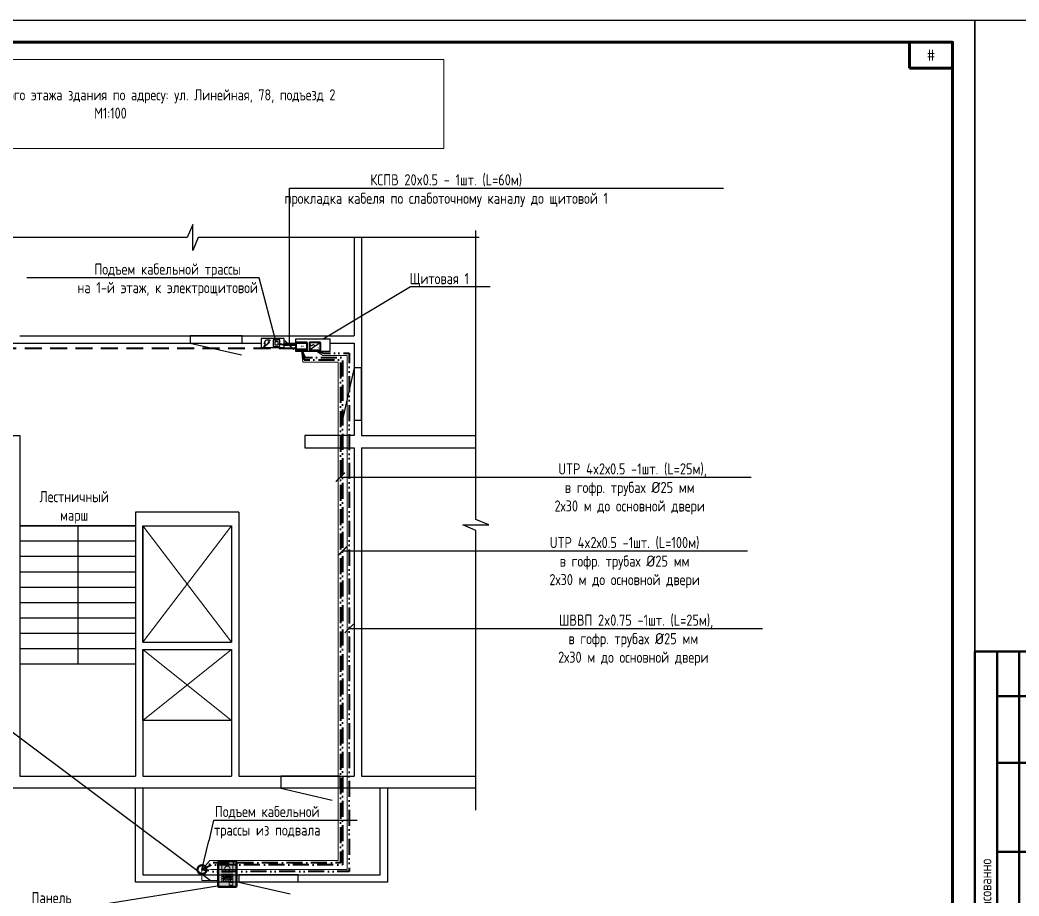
# Model space of a CAD drawing. Header units: millimetres. Extents: x -211 to 10565, y -2293 to 2244.
# Drawn here: x 506.1 to 730.8, y 2047.2 to 2244.1 of the extents above; entities that cross this region are included whole.
import ezdxf
from ezdxf import colors
from ezdxf.entities.mleader import LeaderData, LeaderLine
from ezdxf.math import Vec2, Vec3

# ---------------------------------------------------------------- set-up
doc = ezdxf.new("R2010")
doc.units = ezdxf.units.MM
for name, pattern in [('ACAD_ISO10W100', [18, 12, -3, 0, -3]), ('ACAD_ISO12W100', [21, 12, -3, 0, -3, 0, -3]), ('DASHED', [7, 5, -2, 0]), ('штриховая', [19.05, 12.7, -6.35])]:
    doc.linetypes.add(name, pattern=pattern)
for name, color, linetype, lineweight in [('(034) Оформление_0', 7, 'Continuous', 9), ('ВОЛС проектир.', 5, 'DASHED', 50), ('Домофония схемы', 7, 'Continuous', 40), ('Оборудование проектир.', 7, 'Continuous', 50)]:
    doc.layers.add(name, color=color, linetype=linetype, lineweight=lineweight)
for name, color, linetype in [('_', 7, 'Continuous'), ('ВДРС', 7, 'Continuous'), ('Выноски и подписи', 7, 'Continuous'), ('Дополнительные схемы', 7, 'Continuous'), ('Планы', 7, 'Continuous')]:
    doc.layers.add(name, color=color, linetype=linetype)
doc.layers.add('ВЭ', color=7, linetype='Continuous', plot=False)
doc.styles.get("Standard").update_dxf_attribs({"font": 'gost.TTF'})
doc.styles.add('ИЗОКУПЕР', font='isocpeur.ttf')
doc.linetypes.add('Гофра Металлорукав ПНД-труба', pattern='A,0.25,-0.1,[133,ltypeshp.shx,S=0.1,R=0,X=-0.1,Y=0],-0.1,1', length=1.45)

# ---------------------------------------------------------------- blocks, each defined once
blk = doc.blocks.new('_DotSmall')
at = {"color": 0, "linetype": 'ByBlock', "const_width": 0.5}
blk.add_lwpolyline([(-0.0625, 0, 1), (0.0625, 0, 1)], format="xyb", close=True, dxfattribs=at)
blk = doc.blocks.new('*T323')
at = {"lineweight": 60, "transparency": 16777216}
for p, q in [((0, 0), (9.69, 0)), ((0, 0), (0, -5.814)), ((9.69, 0), (9.69, -5.814)), ((0, -5.814), (9.69, -5.814))]:
    blk.add_line(p, q, dxfattribs=at)
at = {"color": 0, "transparency": 16777216, "insert": (4.845, -2.907), "char_height": 2.5, "width": 9.69, "attachment_point": 5}
blk.add_mtext('#', dxfattribs=at)
blk = doc.blocks.new('*U321')
at = {"layer": '(034) Оформление_0'}
blk.add_lwpolyline([(420, 297), (0, 297), (0, 0), (420, 0)], close=True, dxfattribs=at)
at = {"layer": '(034) Оформление_0', "lineweight": 60}
blk.add_lwpolyline([(415, 5), (415, 292), (20, 292), (20, 5)], close=True, dxfattribs=at)
blk.add_blockref('*T323', (405.31, 292))
blk = doc.blocks.new('*T330')
at = {"layer": '(034) Оформление_0', "color": 0, "lineweight": 50, "transparency": 16777216}
for p, q in [((0, 0), (0, 65)), ((0, 65), (20, 65)), ((5, 0), (5, 65)), ((10, 0), (10, 65)), ((15, 0), (15, 65)), ((20, 0), (20, 65)), ((5, 55), (20, 55)), ((5, 40), (20, 40)), ((5, 20), (20, 20)), ((0, 0), (20, 0))]:
    blk.add_line(p, q, dxfattribs=at)
at = {"layer": '(034) Оформление_0', "color": 0, "transparency": 16777216, "insert": (2.5, 2), "char_height": 2.5, "width": 61, "attachment_point": 4, "rotation": 90}
blk.add_mtext('Согласованно', dxfattribs=at)
blk = doc.blocks.new('*U329')
at = {"layer": '(034) Оформление_0'}
blk.add_lwpolyline([(420, 297), (0, 297), (0, 0), (420, 0)], close=True, dxfattribs=at)
blk.add_blockref('*T330', (0, 90))
blk = doc.blocks.new('*U182')
h = blk.add_hatch(color=255)
h.dxf.hatch_style = 1
edge = h.paths.add_edge_path()
edge.add_line((0.21, 5.56), (3.91, 5.56))
edge.add_arc((3.91, 5.36), 0.206, 0, 90, ccw=False)
edge.add_line((4.12, 5.36), (4.12, 0))
edge.add_arc((3.91, 0), 0.206, -90, 0, ccw=False)
edge.add_line((3.91, -0.21), (0.21, -0.21))
edge.add_arc((0.21, 0), 0.206, 180, 270, ccw=False)
edge.add_line((0, 0), (0, 5.36))
edge.add_arc((0.21, 5.36), 0.206, 90, 180, ccw=False)
h = blk.add_hatch(color=255)
h.dxf.hatch_style = 1
edge = h.paths.add_edge_path()
edge.add_line((0.21, 5.56), (3.91, 5.56))
edge.add_arc((3.91, 5.36), 0.206, 0, 90, ccw=False)
edge.add_line((4.12, 5.36), (4.12, 0))
edge.add_arc((3.91, 0), 0.206, -90, 0, ccw=False)
edge.add_line((3.91, -0.21), (0.21, -0.21))
edge.add_arc((0.21, 0), 0.206, 180, 270, ccw=False)
edge.add_line((0, 0), (0, 5.36))
edge.add_arc((0.21, 5.36), 0.206, 90, 180, ccw=False)
at = {"layer": 'Оборудование проектир.', "lineweight": 9}
for p, q in [((1.03, 2.17), (1.33, 2.47)), ((1.03, 1.66), (1.84, 2.47)), ((1.03, 1.54), (1.96, 2.47)), ((1.03, 2.05), (1.45, 2.47)), ((1.12, 1.24), (2.35, 2.47)), ((1.23, 1.24), (2.47, 2.47)), ((1.63, 1.24), (2.86, 2.47)), ((1.74, 1.24), (2.98, 2.47)), ((2.14, 1.24), (3.09, 2.19)), ((2.25, 1.24), (3.09, 2.07)), ((2.65, 1.24), (3.09, 1.68)), ((2.76, 1.24), (3.09, 1.56))]:
    blk.add_line(p, q, dxfattribs=at)
at = {"layer": 'Оборудование проектир.'}
blk.add_lwpolyline([(0.21, 5.56), (3.91, 5.56, -0.414214), (4.12, 5.36), (4.12, 0, -0.414214), (3.91, -0.21), (0.21, -0.21, -0.414214), (0, 0), (0, 5.36, -0.414214)], format="xyb", close=True, dxfattribs=at)
at = {"layer": 'Оборудование проектир.', "lineweight": 9}
for points in [[(0.82, 4.74), (3.3, 4.74), (3.3, 3.09), (0.82, 3.09)], [(0.82, 2.68), (3.3, 2.68), (3.3, 1.03), (0.82, 1.03)], [(2.47, 0.82), (3.3, 0.82), (3.3, 0.21), (2.47, 0.21)]]:
    blk.add_lwpolyline(points, close=True, dxfattribs=at)
for points in [[(1.33, 2.47), (1.45, 2.47)], [(1.84, 2.47), (1.96, 2.47)], [(2.35, 2.47), (2.47, 2.47)], [(2.86, 2.47), (2.98, 2.47)], [(1.03, 2.05), (1.03, 2.17)], [(1.03, 1.54), (1.03, 1.66)], [(1.23, 1.24), (1.12, 1.24)], [(1.74, 1.24), (1.63, 1.24)], [(2.25, 1.24), (2.14, 1.24)], [(2.76, 1.24), (2.65, 1.24)], [(3.09, 2.19), (3.09, 2.07)], [(3.09, 1.68), (3.09, 1.56)]]:
    blk.add_lwpolyline(points, dxfattribs=at)
blk.add_circle((2.06, 3.91), 0.583, dxfattribs=at)
at = {"oblique": 15, "flags": 3}
for tag, p in [('ID', (17.08, 2.75)), ('БАЗОВАЯ_РАСЦЕНКА', (17.17, -0.69)), ('ЕД.ИЗМ', (17.03, -4.14)), ('КОЛИЧЕСТВО', (16.94, -8.43))]:
    blk.add_attdef(tag, p, '', height=2.5, dxfattribs=at)
blk = doc.blocks.new('*T349')
at = {"layer": 'Defpoints', "color": 8, "linetype": 'ByBlock', "lineweight": 0, "transparency": 16777216}
for p, q in [((0, 0), (150, 0)), ((0, 0), (0, -20)), ((150, 0), (150, -20)), ((0, -20), (150, -20))]:
    blk.add_line(p, q, dxfattribs=at)
at = {"color": 0, "transparency": 16777216, "insert": (75, -10), "char_height": 2.4694, "width": 150, "attachment_point": 5}
blk.add_mtext('{\\fGOST|b0|i0|c0;Фрагмент плана первого этажа здания по адресу: ул. Линейная, 78, подъезд 2^JМ1:100', dxfattribs=at)
blk = doc.blocks.new('_None')
blk = doc.blocks.new('_ArchTick')
at = {"color": 0, "const_width": 0.15}
blk.add_lwpolyline([(-0.5, -0.5), (0.5, 0.5)], dxfattribs=at)
blk = doc.blocks.new('План_силовой.канал')
blk.add_lwpolyline([(-3.92, 1.24), (-2.29, 1.24), (-3.24, 0.27), (-2.62, 0.27), (-4.73, -1.5), (-4.04, -0.08), (-4.56, -0.08), (-3.92, 1.24)])
at = {"layer": 'ВДРС'}
for points in [[(1.22, 1.22), (-1.23, 1.22), (-1.23, -1.23), (1.22, -1.23)], [(0.61, 0.61), (-0.61, 0.61), (-0.61, -0.61), (0.61, -0.61)]]:
    blk.add_lwpolyline(points, close=True, dxfattribs=at)
blk = doc.blocks.new('Домофония_ККМ1')
at = {"layer": 'Домофония схемы', "linetype": 'Continuous', "ltscale": 5}
blk.add_lwpolyline([(13.7, 9.1), (0, 9.1), (0, 0), (13.7, 0)], close=True, dxfattribs=at)
at = {"layer": 'Дополнительные схемы', "linetype": 'Continuous', "ltscale": 5}
for p, q in [((13.7, 8.1), (0, 8.1)), ((13.7, 1), (0, 1))]:
    blk.add_line(p, q, dxfattribs=at)
at = {"layer": 'Выноски и подписи', "linetype": 'Continuous', "ltscale": 5, "insert": (4.7, 5.5), "char_height": 2, "attachment_point": 1}
blk.add_mtext('ККМ', dxfattribs=at)
at = {"layer": 'Выноски и подписи', "flags": 3}
for tag, p in [('БАЗОВАЯ_РАСЦЕНКА', (21.4, 0.7)), ('ID', (21.8, 4.5)), ('ЕД.ИЗМ', (21.2, -2.8)), ('КОЛИЧЕСТВО', (21.4, -6.4))]:
    blk.add_attdef(tag, p, '', height=2.5, dxfattribs=at)
blk = doc.blocks.new('Домофония_блок_12В1')
at = {"layer": 'Домофония схемы', "linetype": 'Continuous', "ltscale": 5}
blk.add_lwpolyline([(13.7, 9.1), (0, 9.1), (0, 0), (13.7, 0)], close=True, dxfattribs=at)
at = {"layer": 'Дополнительные схемы', "linetype": 'Continuous', "ltscale": 5}
blk.add_line((13.7, 9.1), (0, 0), dxfattribs=at)
for centre, radius, start, end in [((2.6, 7), 1.5, 201.9645, 318.3794), ((4.7, 4.9), 1.49, 25.7546, 131.4487)]:
    blk.add_arc(centre, radius, start, end, dxfattribs=at)
at = {"oblique": 15, "flags": 3}
for tag, p in [('ЕД.ИЗМ', (19.1, 0.1)), ('БАЗОВАЯ_РАСЦЕНКА', (19.3, 3.5)), ('ID', (19.7, 7)), ('КОЛИЧЕСТВО', (18.9, -3.3))]:
    blk.add_attdef(tag, p, '', height=2.5, dxfattribs=at)
at = {"layer": 'Выноски и подписи', "linetype": 'Continuous', "ltscale": 5, "insert": (9.6, 4.1), "char_height": 2.5, "width": 3.02, "attachment_point": 1, "style": 'ИЗОКУПЕР'}
blk.add_mtext('%%P', dxfattribs=at)

msp = doc.modelspace()

# ---------------------------------------------------------------- linework, layer by layer
for points in [[(581.3, 2195.22), (581.3, 2173.12)], [(581.3, 2171.49), (581.3, 2150.72), (570.14, 2150.72), (570.14, 2147.95), (581.3, 2147.95), (581.3, 2074.14)]]:
    msp.add_lwpolyline(points)
at = {"layer": '_'}
msp.add_lwpolyline([(568.66, 2050.3), (568.66, 2051.92), (555.3, 2051.92), (555.3, 2050.3), (566.89, 2047.64)], dxfattribs=at)
at = {"layer": 'ВЭ'}
for points in [[(300.85, 2244.11), (720.85, 2244.11), (720.85, 1947.11), (300.85, 1947.11)], [(720.85, 2244.11), (1140.85, 2244.11), (1140.85, 1947.11), (720.85, 1947.11)]]:
    msp.add_lwpolyline(points, close=True, dxfattribs=at)
at = {"layer": 'Планы'}
for points in [[(609.42, 2195.22), (546.21, 2195.22), (544.96, 2192.29), (544.96, 2195.22), (544.96, 2198.14), (543.7, 2195.22), (449.02, 2195.22)], [(608.62, 2066.45), (608.62, 2129.33), (605.69, 2130.59), (608.62, 2130.59), (611.54, 2130.59), (608.62, 2131.84), (608.62, 2196.77)], [(556.1, 2171.49), (556.1, 2173.12), (544.37, 2173.12), (544.37, 2171.49), (555.96, 2168.84)], [(464.31, 2171.49), (560.39, 2171.49)], [(565.51, 2171.49), (568.05, 2171.49)], [(575.88, 2171.49), (581.3, 2171.49)], [(578.12, 2071.38), (578.12, 2074.14), (564.76, 2074.14), (564.76, 2071.38), (576.35, 2068.72)]]:
    msp.add_lwpolyline(points, dxfattribs=at)
at = {"layer": 'Планы', "ltscale": 0.3}
for points in [[(582.93, 2195.22), (582.93, 2150.72)], [(506.11, 2173.12), (581.3, 2173.12)], [(449.02, 2150.72), (506.11, 2150.72)], [(506.11, 2150.72), (506.11, 2074.14)], [(582.93, 2150.72), (608.62, 2150.72)], [(582.93, 2147.95), (582.93, 2074.14)], [(582.93, 2147.95), (608.62, 2147.95)], [(555.3, 2133.49), (532.11, 2133.49), (532.11, 2074.14)], [(555.3, 2133.49), (555.3, 2074.14)], [(506.11, 2130.37), (532.11, 2130.37)], [(533.73, 2130.37), (533.73, 2104.23)], [(533.73, 2104.23), (533.73, 2130.37), (553.68, 2130.37), (553.68, 2104.23)], [(553.68, 2130.37), (553.68, 2104.23)], [(533.73, 2104.23), (553.68, 2104.23)], [(533.73, 2102.61), (533.73, 2086.65)], [(533.73, 2102.61), (533.73, 2074.14)], [(553.68, 2102.61), (553.68, 2086.65), (533.73, 2086.65), (533.73, 2102.61)], [(533.73, 2102.61), (553.68, 2102.61)], [(533.73, 2102.61), (553.68, 2102.61)], [(553.68, 2102.61), (553.68, 2074.14)], [(553.68, 2102.61), (553.68, 2086.65)], [(506.11, 2074.14), (529.79, 2074.14)], [(529.79, 2074.14), (532.11, 2074.14)], [(533.73, 2074.14), (553.68, 2074.14)], [(555.3, 2074.14), (581.3, 2074.14)], [(582.93, 2074.14), (608.62, 2074.14)], [(529.79, 2071.38), (504.48, 2071.38), (502.31, 2071.38)], [(533.73, 2071.38), (529.79, 2071.38)], [(608.62, 2071.38), (533.73, 2071.38)]]:
    msp.add_lwpolyline(points, dxfattribs=at)
at = {"layer": 'Планы', "ltscale": 5}
for points in [[(532.11, 2130.37), (506.11, 2130.37)], [(519.11, 2130.37), (519.11, 2099.26)], [(532.11, 2126.91), (506.11, 2126.91)], [(532.11, 2123.46), (506.11, 2123.46)], [(532.11, 2120), (506.11, 2120)], [(532.11, 2116.54), (506.11, 2116.54)], [(532.11, 2113.09), (506.11, 2113.09)], [(532.11, 2109.63), (506.11, 2109.63)], [(532.11, 2106.17), (506.11, 2106.17)], [(532.11, 2102.72), (506.11, 2102.72)], [(532.11, 2099.26), (506.11, 2099.26)]]:
    msp.add_lwpolyline(points, dxfattribs=at)
at = {"layer": 'Планы', "lineweight": 0, "ltscale": 5}
for points in [[(553.68, 2130.37), (533.73, 2104.23)], [(553.68, 2104.23), (533.73, 2130.37)], [(553.68, 2102.61), (533.73, 2086.65)], [(533.73, 2102.61), (553.68, 2086.65)]]:
    msp.add_lwpolyline(points, dxfattribs=at)

# ---------------------------------------------------------------- block references
at = {"layer": '(034) Оформление_0'}
for name, p in [('*U321', (300.85, 1947.11)), ('*U329', (720.85, 1947.11))]:
    msp.add_blockref(name, p, dxfattribs=at)
for name, p in [('*T349', (451.46, 2235.23)), ('*U182', (550.68, 2049.41))]:
    msp.add_blockref(name, p)

# ---------------------------------------------------------------- texts
at = {"layer": '(034) Оформление_0', "insert": (518.3, 2134.53), "char_height": 2.5, "width": 27.625, "attachment_point": 5}
msp.add_mtext('Лестничный\\Pмарш', dxfattribs=at)

# ---------------------------------------------------------------- next in the draw order: leaders
at = {"layer": '(034) Оформление_0', "linetype": 'Continuous', "ltscale": 5}
ml = msp.add_multileader_mtext('Standard', dxfattribs=at)
ml.set_content('Подъем кабельной трассы\\Pна 1-й этаж, к электрощитовой', color=256)
ml.set_leader_properties()
ml.build(insert=Vec2(0, 0))
ml.multileader.update_dxf_attribs({"text_left_attachment_type": 6, "text_right_attachment_type": 6, "dogleg_length": 0, "arrow_head_size": 0.18})
ctx = ml.context
ctx.base_point, ctx.char_height, ctx.arrow_head_size, ctx.landing_gap_size, ctx.plane_origin = Vec3(520.24, 2186.14), 2.5, 0.18, 0, Vec3(567.68, 2176.5)
ctx.left_attachment, ctx.right_attachment, ctx.text_align_type = 6, 6, 1
notes = []
notes.append((ctx, [(1, (1, 1, 0), (559.87, 2186.14), (-1, 0), 0, [(0, [(563.79, 2171.43)], 0, [])])]))
ctx.mtext.insert, ctx.mtext.alignment, ctx.mtext.flow_direction = Vec3(539.33, 2189.36), 2, 5
ctx.mtext.has_bg_fill, ctx.mtext.bg_color, ctx.mtext.bg_scale_factor, ctx.mtext.bg_transparency, ctx.mtext.use_window_bg_color = 1, -1027028792, 1.5, 0, 1
ml = msp.add_multileader_mtext('Standard', dxfattribs=at)
ml.set_content('Щитовая 1', color=256)
ml.set_leader_properties()
ml.build(insert=Vec2(0, 0))
ml.multileader.update_dxf_attribs({"text_left_attachment_type": 6, "text_right_attachment_type": 6, "dogleg_length": 0, "arrow_head_size": 0.18})
ctx = ml.context
ctx.base_point, ctx.char_height, ctx.arrow_head_size, ctx.landing_gap_size, ctx.plane_origin = Vec3(593.91, 2184.22), 2.5, 0.18, 0, Vec3(590.56, 2203.28)
ctx.left_attachment, ctx.right_attachment, ctx.text_align_type = 6, 6, 1
notes.append((ctx, [(0, (1, 1, 0), (593.91, 2184.22), (1, 0), 0, [(0, [(574.16, 2172.35)], 0, [])])]))
ctx.mtext.insert, ctx.mtext.alignment, ctx.mtext.flow_direction = Vec3(600.43, 2187.22), 2, 5
ctx.mtext.has_bg_fill, ctx.mtext.bg_color, ctx.mtext.bg_scale_factor, ctx.mtext.bg_transparency, ctx.mtext.use_window_bg_color = 1, -1027028792, 1.5, 0, 1
for ctx, leaders in notes:
    for number, flags, end, landing, length, lines in leaders:
        leader = LeaderData()
        leader.index, (leader.has_last_leader_line, leader.has_dogleg_vector, leader.attachment_direction) = number, flags
        leader.last_leader_point, leader.dogleg_vector, leader.dogleg_length = Vec3(end), Vec3(landing), length
        for number, points, colour, breaks in lines:
            line = LeaderLine()
            line.index, line.vertices, line.color, line.breaks = number, Vec3.list(points), colors.encode_raw_color(colour), breaks
            leader.lines.append(line)
        ctx.leaders.append(leader)

# ---------------------------------------------------------------- next in the draw order: linework, layer by layer
at = {"layer": 'ВОЛС проектир.', "color": 7, "linetype": 'Гофра Металлорукав ПНД-труба', "lineweight": 20, "ltscale": 3, "flags": 128}
for points in [[(572.46, 2169.92), (574.24, 2168.71), (579.66, 2168.71), (579.66, 2053.16), (549.11, 2053.16), (547.04, 2053.08)], [(569.43, 2169.92), (569.69, 2167.21), (577.66, 2167.21), (577.66, 2055.16), (548.8, 2055.16), (547.04, 2053.08)]]:
    msp.add_lwpolyline(points, dxfattribs=at)
at = {"layer": 'Домофония схемы', "color": 5, "linetype": 'штриховая', "ltscale": 0.3, "flags": 128}
msp.add_lwpolyline([(462.59, 2171.43), (462.59, 2170.3), (568.16, 2170.3)], dxfattribs=at)
at = {"layer": 'Домофония схемы', "color": 3, "linetype": 'ACAD_ISO10W100', "ltscale": 0.3, "flags": 128}
for points in [[(569.43, 2169.92), (570.15, 2168.21), (578.66, 2168.21), (578.66, 2054.16), (549.29, 2054.16), (547.04, 2053.08)], [(569.43, 2169.92), (570.02, 2167.71), (578.16, 2167.71), (578.16, 2054.66), (549.13, 2054.66), (547.04, 2053.08)]]:
    msp.add_lwpolyline(points, dxfattribs=at)
at = {"layer": 'Домофония схемы', "color": 6, "linetype": 'ACAD_ISO12W100', "ltscale": 0.3, "flags": 128}
msp.add_lwpolyline([(572.46, 2169.92), (574.43, 2169.21), (580.16, 2169.21), (580.16, 2052.66), (549.42, 2052.66), (547.04, 2053.08)], dxfattribs=at)

# ---------------------------------------------------------------- next in the draw order: leaders
at = {"layer": 'Выноски и подписи', "linetype": 'Continuous', "ltscale": 5}
ml = msp.add_multileader_mtext('Standard', dxfattribs=at)
ml.set_content('КСПВ 20x0.5 - 1шт. (L=60м)\\P\\pxqc;прокладка кабеля по слаботочному каналу до щитовой 1 ', color=256)
ml.set_leader_properties()
ml.set_arrow_properties(name='ARCHTICK')
ml.build(insert=Vec2(0, 0))
ml.multileader.update_dxf_attribs({"text_left_attachment_type": 6, "text_right_attachment_type": 6, "dogleg_length": 0, "arrow_head_size": 2})
ctx = ml.context
ctx.base_point, ctx.char_height, ctx.arrow_head_size, ctx.landing_gap_size, ctx.plane_origin = Vec3(566.69, 2206.31), 2.5, 2, 0, Vec3(534.59, 2178.07)
ctx.left_attachment, ctx.right_attachment, ctx.text_align_type = 6, 6, 1
notes = []
notes.append((ctx, [(0, (1, 1, 0), (566.69, 2206.31), (1, 0), 0, [(0, [(566.69, 2171.02)], 0, [])])]))
ctx.mtext.insert, ctx.mtext.alignment, ctx.mtext.flow_direction = Vec3(601.98, 2209.44), 2, 5
ctx.mtext.has_bg_fill, ctx.mtext.bg_color, ctx.mtext.bg_scale_factor, ctx.mtext.bg_transparency, ctx.mtext.use_window_bg_color = 1, -1027028792, 1.5, 0, 1
ml = msp.add_multileader_mtext('Standard', dxfattribs=at)
ml.set_content(' UTP 4x2х0.5 -1шт. (L=25м),\\Pв гофр. трубах {\\fGOST Common|b0|i0|c0|p34;%%C}25 мм \\P2х30 м до основной двери', color=256)
ml.set_leader_properties()
ml.set_arrow_properties(name='ARCHTICK')
ml.build(insert=Vec2(0, 0))
ml.multileader.update_dxf_attribs({"text_left_attachment_type": 6, "text_right_attachment_type": 6, "dogleg_length": 0, "arrow_head_size": 2})
ctx = ml.context
ctx.base_point, ctx.char_height, ctx.arrow_head_size, ctx.landing_gap_size, ctx.plane_origin = Vec3(626.66, 2141.32), 2.5, 2, 0, Vec3(684.64, 2141.85)
ctx.left_attachment, ctx.right_attachment, ctx.text_align_type = 6, 6, 1
notes.append((ctx, [(1, (1, 1, 0), (626.66, 2141.32), (1, 0), 0, [(0, [(578.16, 2141.32)], 0, [])])]))
ctx.mtext.insert, ctx.mtext.alignment, ctx.mtext.flow_direction = Vec3(643.24, 2144.44), 2, 5
ctx.mtext.has_bg_fill, ctx.mtext.bg_color, ctx.mtext.bg_scale_factor, ctx.mtext.bg_transparency, ctx.mtext.use_window_bg_color = 1, -1027028792, 1.5, 0, 1
ml = msp.add_multileader_mtext('Standard', dxfattribs=at)
ml.set_content(' ШВВП 2x0.75 -1шт., UTP 4x2х0.5 -2шт.\\Pв гофр. трубах %%C25 мм 2х30 м до основной двери', color=256)
ml.set_leader_properties()
ml.set_arrow_properties(name='NONE')
ml.build(insert=Vec2(0, 0))
ml.multileader.update_dxf_attribs({"text_left_attachment_type": 6, "text_right_attachment_type": 6, "dogleg_length": 0, "arrow_head_size": 0.147})
ctx = ml.context
ctx.base_point, ctx.char_height, ctx.arrow_head_size, ctx.landing_gap_size, ctx.plane_origin = Vec3(433.15, 2091.59), 2.5, 0.147, 0, Vec3(507.5, 2017.72)
ctx.left_attachment, ctx.right_attachment, ctx.text_align_type = 6, 6, 1
notes.append((ctx, [(0, (1, 1, 0), (494.21, 2091.59), (-1, 0), 0, [(0, [(548.86, 2050.64)], 0, [])])]))
ctx.mtext.insert, ctx.mtext.alignment, ctx.mtext.flow_direction = Vec3(463.68, 2094.71), 2, 5
ctx.mtext.has_bg_fill, ctx.mtext.bg_color, ctx.mtext.bg_scale_factor, ctx.mtext.bg_transparency, ctx.mtext.use_window_bg_color = 1, -1027028792, 1.5, 0, 1
for ctx, leaders in notes:
    for number, flags, end, landing, length, lines in leaders:
        leader = LeaderData()
        leader.index, (leader.has_last_leader_line, leader.has_dogleg_vector, leader.attachment_direction) = number, flags
        leader.last_leader_point, leader.dogleg_vector, leader.dogleg_length = Vec3(end), Vec3(landing), length
        for number, points, colour, breaks in lines:
            line = LeaderLine()
            line.index, line.vertices, line.color, line.breaks = number, Vec3.list(points), colors.encode_raw_color(colour), breaks
            leader.lines.append(line)
        ctx.leaders.append(leader)

# ---------------------------------------------------------------- next in the draw order: linework, layer by layer
at = {"layer": 'ВОЛС проектир.', "color": 7, "linetype": 'Гофра Металлорукав ПНД-труба', "lineweight": 20, "ltscale": 3, "flags": 128}
msp.add_lwpolyline([(547.04, 2053.08), (547.04, 2050.64), (550.68, 2050.64)], dxfattribs=at)
at = {"layer": 'Домофония схемы', "color": 5, "linetype": 'штриховая', "ltscale": 0.3, "flags": 128}
msp.add_lwpolyline([(568.16, 2171.02), (565.61, 2171.02), (563.79, 2171.43)], dxfattribs=at)
at = {"layer": 'Планы', "ltscale": 0.3}
for points in [[(560.39, 2170.45), (565.51, 2170.45), (565.51, 2172.54), (560.39, 2172.54)], [(568.05, 2169.68), (575.88, 2169.68), (575.88, 2172.35), (568.05, 2172.35)]]:
    msp.add_lwpolyline(points, close=True, dxfattribs=at)
at = {"layer": 'Планы'}
msp.add_lwpolyline([(581.3, 2154.18), (582.93, 2154.18), (582.93, 2165.92), (581.3, 2165.92), (578.65, 2154.32)], dxfattribs=at)

# ---------------------------------------------------------------- next in the draw order: block references
at = {"xscale": 0.1846424766416944, "yscale": 0.1846424766416944, "zscale": 0.1846424766416944}
msp.add_blockref('Домофония_ККМ1', (568.16, 2169.92), dxfattribs=at)
at = {"layer": 'Планы'}
for name, p, xscale, yscale, zscale in [('План_силовой.канал', (563.79, 2171.43), 0.6083677860268419, 0.6083677860268419, 0.6083677860268419), ('Домофония_блок_12В1', (571.2, 2169.92), 0.1846424766416944, 0.1846424766416944, 0.1846424766416944)]:
    msp.add_blockref(name, p, dxfattribs=dict(at, xscale=xscale, yscale=yscale, zscale=zscale))

# ---------------------------------------------------------------- next in the draw order: leaders
at = {"layer": 'Выноски и подписи', "linetype": 'Continuous', "ltscale": 5}
ml = msp.add_multileader_mtext('Standard', dxfattribs=at)
ml.set_content(' ШВВП 2x0.75 -1шт. (L=25м),\\Pв гофр. трубах {\\fGOST Common|b0|i0|c0|p34;%%C}25 мм \\P2х30 м до основной двери', color=256)
ml.set_leader_properties()
ml.set_arrow_properties(name='ARCHTICK')
ml.build(insert=Vec2(0, 0))
ml.multileader.update_dxf_attribs({"text_left_attachment_type": 6, "text_right_attachment_type": 6, "dogleg_length": 0, "arrow_head_size": 2})
ctx = ml.context
ctx.base_point, ctx.char_height, ctx.arrow_head_size, ctx.landing_gap_size, ctx.plane_origin = Vec3(627.3, 2107.32), 2.5, 2, 0, Vec3(672.45, 2106.46)
ctx.left_attachment, ctx.right_attachment, ctx.text_align_type = 6, 6, 1
notes = []
notes.append((ctx, [(1, (1, 1, 0), (627.3, 2107.32), (1, 0), 0, [(0, [(580.16, 2107.32)], 0, [])])]))
ctx.mtext.insert, ctx.mtext.alignment, ctx.mtext.flow_direction = Vec3(644.05, 2110.44), 2, 5
ctx.mtext.has_bg_fill, ctx.mtext.bg_color, ctx.mtext.bg_scale_factor, ctx.mtext.bg_transparency, ctx.mtext.use_window_bg_color = 1, -1027028792, 1.5, 0, 1
for ctx, leaders in notes:
    for number, flags, end, landing, length, lines in leaders:
        leader = LeaderData()
        leader.index, (leader.has_last_leader_line, leader.has_dogleg_vector, leader.attachment_direction) = number, flags
        leader.last_leader_point, leader.dogleg_vector, leader.dogleg_length = Vec3(end), Vec3(landing), length
        for number, points, colour, breaks in lines:
            line = LeaderLine()
            line.index, line.vertices, line.color, line.breaks = number, Vec3.list(points), colors.encode_raw_color(colour), breaks
            leader.lines.append(line)
        ctx.leaders.append(leader)

# ---------------------------------------------------------------- next in the draw order: leaders
ml = msp.add_multileader_mtext('Standard', dxfattribs=at)
ml.set_content('UTP 4x2х0.5 -1шт. (L=100м)\\Pв гофр. трубах {\\fGOST Common|b0|i0|c0|p34;%%C}25 мм \\P2х30 м до основной двери', color=256)
ml.set_leader_properties()
ml.set_arrow_properties(name='ARCHTICK')
ml.build(insert=Vec2(0, 0))
ml.multileader.update_dxf_attribs({"text_left_attachment_type": 6, "text_right_attachment_type": 6, "dogleg_length": 0, "arrow_head_size": 2})
ctx = ml.context
ctx.base_point, ctx.char_height, ctx.arrow_head_size, ctx.landing_gap_size, ctx.plane_origin = Vec3(625.66, 2124.76), 2.5, 2, 0, Vec3(683.64, 2125.29)
ctx.left_attachment, ctx.right_attachment, ctx.text_align_type = 6, 6, 1
notes = []
notes.append((ctx, [(1, (1, 1, 0), (625.66, 2124.76), (1, 0), 0, [(0, [(578.66, 2124.76)], 0, [])])]))
ctx.mtext.insert, ctx.mtext.alignment, ctx.mtext.flow_direction = Vec3(642.09, 2127.88), 2, 5
ctx.mtext.has_bg_fill, ctx.mtext.bg_color, ctx.mtext.bg_scale_factor, ctx.mtext.bg_transparency, ctx.mtext.use_window_bg_color = 1, -1027028792, 1.5, 0, 1
for ctx, leaders in notes:
    for number, flags, end, landing, length, lines in leaders:
        leader = LeaderData()
        leader.index, (leader.has_last_leader_line, leader.has_dogleg_vector, leader.attachment_direction) = number, flags
        leader.last_leader_point, leader.dogleg_vector, leader.dogleg_length = Vec3(end), Vec3(landing), length
        for number, points, colour, breaks in lines:
            line = LeaderLine()
            line.index, line.vertices, line.color, line.breaks = number, Vec3.list(points), colors.encode_raw_color(colour), breaks
            leader.lines.append(line)
        ctx.leaders.append(leader)

# ---------------------------------------------------------------- next in the draw order: linework, layer by layer
at = {"layer": 'Планы', "ltscale": 0.3}
for points in [[(588.74, 2071.38), (588.74, 2050.3), (532.11, 2050.3), (532.11, 2071.38)], [(533.73, 2071.38), (533.73, 2051.92), (587.12, 2051.92), (587.12, 2071.38)]]:
    msp.add_lwpolyline(points, dxfattribs=at)

# ---------------------------------------------------------------- next in the draw order: leaders
at = {"layer": '(034) Оформление_0', "linetype": 'Continuous', "ltscale": 5}
ml = msp.add_multileader_mtext('Standard', dxfattribs=at)
ml.set_content('Панель\\Pдомофонная\\P"Beward"', color=256)
ml.set_leader_properties()
ml.build(insert=Vec2(0, 0))
ml.multileader.update_dxf_attribs({"text_left_attachment_type": 6, "text_right_attachment_type": 6, "dogleg_length": 0, "arrow_head_size": 0.18})
ctx = ml.context
ctx.base_point, ctx.char_height, ctx.arrow_head_size, ctx.landing_gap_size, ctx.plane_origin = Vec3(508.91, 2045.03), 2.5, 0.18, 0, Vec3(578.42, 2027.75)
ctx.left_attachment, ctx.right_attachment = 6, 6
notes = []
notes.append((ctx, [(0, (1, 1, 0), (523.35, 2045.03), (-1, 0), 0, [(0, [(550.68, 2049.41)], 0, [])])]))
ctx.mtext.insert, ctx.mtext.flow_direction = Vec3(508.71, 2048.03), 5
ctx.mtext.has_bg_fill, ctx.mtext.bg_color, ctx.mtext.bg_scale_factor, ctx.mtext.bg_transparency, ctx.mtext.use_window_bg_color = 1, -1027028792, 1.5, 0, 1
for ctx, leaders in notes:
    for number, flags, end, landing, length, lines in leaders:
        leader = LeaderData()
        leader.index, (leader.has_last_leader_line, leader.has_dogleg_vector, leader.attachment_direction) = number, flags
        leader.last_leader_point, leader.dogleg_vector, leader.dogleg_length = Vec3(end), Vec3(landing), length
        for number, points, colour, breaks in lines:
            line = LeaderLine()
            line.index, line.vertices, line.color, line.breaks = number, Vec3.list(points), colors.encode_raw_color(colour), breaks
            leader.lines.append(line)
        ctx.leaders.append(leader)

# ---------------------------------------------------------------- next in the draw order: leaders
ml = msp.add_multileader_mtext('Standard', dxfattribs=at)
ml.set_content('Подъем кабельной\\Pтрассы из подвала', color=256)
ml.set_leader_properties()
ml.set_arrow_properties(name='DOTSMALL')
ml.build(insert=Vec2(0, 0))
ml.multileader.update_dxf_attribs({"text_left_attachment_type": 6, "text_right_attachment_type": 6, "dogleg_length": 0})
ctx = ml.context
ctx.base_point, ctx.char_height, ctx.landing_gap_size, ctx.plane_origin = Vec3(549.71, 2064.21), 2.5, 0, Vec3(550.94, 2058.15)
ctx.left_attachment, ctx.right_attachment, ctx.text_align_type = 6, 6, 1
notes = []
notes.append((ctx, [(0, (1, 1, 0), (549.71, 2064.21), (1, 0), 0, [(0, [(547.04, 2053.08)], 0, [])])]))
ctx.mtext.insert, ctx.mtext.alignment, ctx.mtext.flow_direction = Vec3(561.72, 2067.42), 2, 5
ctx.mtext.has_bg_fill, ctx.mtext.bg_color, ctx.mtext.bg_scale_factor, ctx.mtext.bg_transparency, ctx.mtext.use_window_bg_color = 1, -1027028792, 1.5, 0, 1
for ctx, leaders in notes:
    for number, flags, end, landing, length, lines in leaders:
        leader = LeaderData()
        leader.index, (leader.has_last_leader_line, leader.has_dogleg_vector, leader.attachment_direction) = number, flags
        leader.last_leader_point, leader.dogleg_vector, leader.dogleg_length = Vec3(end), Vec3(landing), length
        for number, points, colour, breaks in lines:
            line = LeaderLine()
            line.index, line.vertices, line.color, line.breaks = number, Vec3.list(points), colors.encode_raw_color(colour), breaks
            leader.lines.append(line)
        ctx.leaders.append(leader)

doc.saveas('drawing.dxf')
